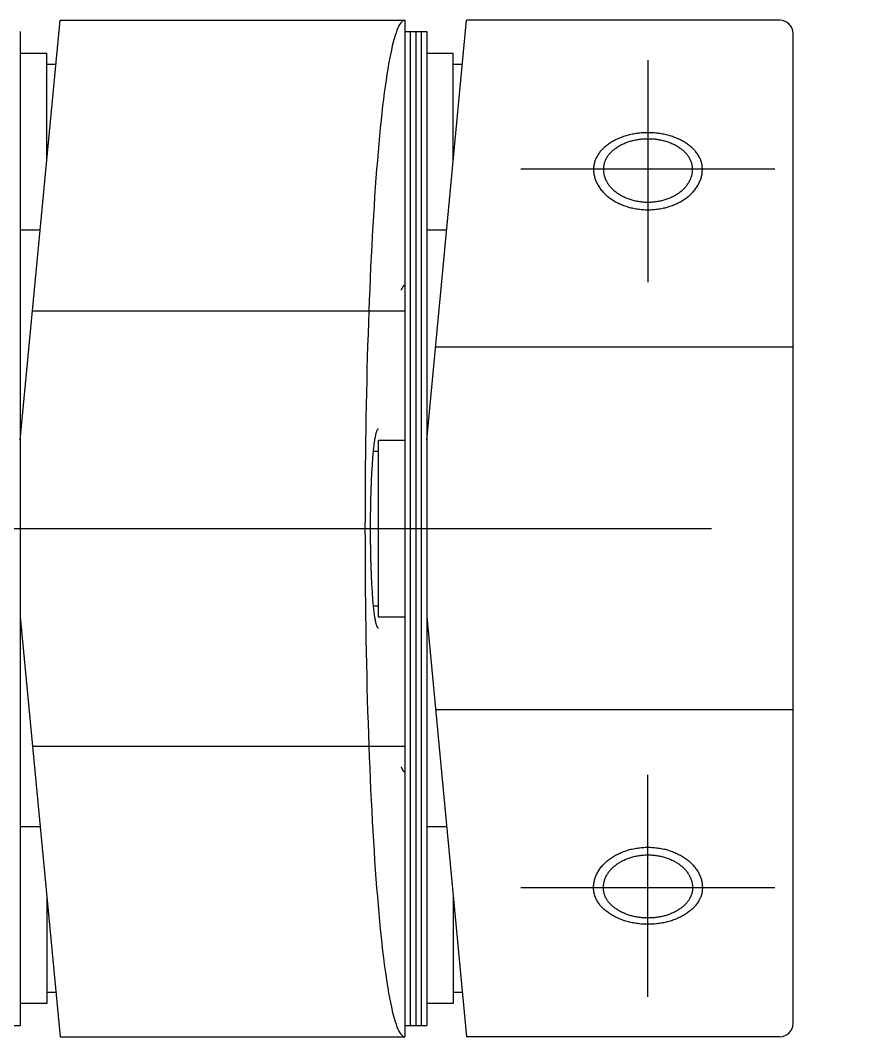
# Model space of a CAD drawing. Extents: x -16 to 111, y -29 to 16.
# Drawn here: x 44.86 to 68.16, y -14 to 14 of the extents above; entities that cross this region are included whole.
import ezdxf

# ---------------------------------------------------------------- set-up
doc = ezdxf.new("R2010")
doc.units = 0
doc.linetypes.add('CENTER', pattern=[50.8, 31.75, -6.35, 6.35, -6.35])
doc.linetypes.add('DASHED', pattern=[19.05, 12.7, -6.35])
doc.layers.get('0').update_dxf_attribs({"linetype": 'CONTINUOUS'})
doc.layers.add('CENTER', color=1, linetype='CENTER')

msp = doc.modelspace()

# ---------------------------------------------------------------- linework, layer by layer
at = {"color": 7, "linetype": 'CONTINUOUS'}
for p, q in [((55.458, 14), (55.458, -14)), ((44.863, 2.435), (45.959, 14)), ((45.959, 14), (55.458, 14)), ((56.067, 2.435), (57.162, 14)), ((65.797, 14), (57.162, 14)), ((44.863, 13.696), (44.863, -13.696)), ((55.458, 13.696), (56.067, 13.696)), ((55.61, 13.696), (55.61, -13.696)), ((55.762, 13.696), (55.762, -13.696)), ((55.915, 13.696), (55.915, -13.696)), ((56.067, 13.696), (56.067, -13.696)), ((66.162, -13.635), (66.162, 13.635)), ((45.594, 13.087), (44.863, 13.087)), ((45.594, 10.145), (45.594, 13.087)), ((56.797, 13.087), (56.067, 13.087)), ((56.797, 10.145), (56.797, 13.087)), ((45.844, 12.783), (45.594, 12.783)), ((57.047, 12.783), (56.797, 12.783)), ((45.411, 8.217), (44.863, 8.217)), ((56.615, 8.217), (56.067, 8.217)), ((54.728, 2.435), (54.728, -2.435)), ((54.728, 2.435), (55.458, 2.435)), ((54.588, 2.13), (54.728, 2.13)), ((55.458, 0), (55.458, -14)), ((54.588, -2.13), (54.728, -2.13)), ((44.863, -2.435), (45.959, -14)), ((54.728, -2.435), (55.458, -2.435)), ((56.067, -2.435), (57.162, -14)), ((55.458, -6.696), (55.458, -14)), ((45.411, -8.217), (44.863, -8.217)), ((56.615, -8.217), (56.067, -8.217)), ((45.594, -10.145), (45.594, -13.087)), ((56.797, -10.145), (56.797, -13.087)), ((45.844, -12.783), (45.594, -12.783)), ((57.047, -12.783), (56.797, -12.783)), ((45.594, -13.087), (44.863, -13.087)), ((56.797, -13.087), (56.067, -13.087)), ((44.255, -13.696), (44.863, -13.696)), ((55.458, -13.696), (56.067, -13.696)), ((45.959, -14), (55.458, -14)), ((65.797, -14), (57.162, -14))]:
    msp.add_line(p, q, dxfattribs=at)
at = {"color": 3, "linetype": 'DASHED'}
for p, q in [((45.201, 6), (55.458, 6)), ((66.162, 5), (56.31, 5)), ((66.162, -5), (56.31, -5)), ((45.201, -6), (55.458, -6))]:
    msp.add_line(p, q, dxfattribs=at)
at = {"color": 7, "linetype": 'CONTINUOUS'}
for points in [[(55.458, 14, 0), (55.431, 13.996, 0), (55.404, 13.983, 0), (55.377, 13.962, 0), (55.351, 13.933, 0), (55.324, 13.895, 0), (55.297, 13.848, 0), (55.271, 13.794, 0), (55.244, 13.731, 0), (55.218, 13.66, 0), (55.192, 13.58, 0), (55.166, 13.493, 0), (55.14, 13.397, 0), (55.114, 13.293, 0), (55.089, 13.182, 0), (55.064, 13.062, 0), (55.039, 12.934, 0), (55.014, 12.799, 0), (54.99, 12.656, 0), (54.965, 12.505, 0), (54.942, 12.347, 0), (54.918, 12.181, 0), (54.895, 12.008, 0), (54.872, 11.828, 0), (54.849, 11.641, 0), (54.827, 11.446, 0), (54.805, 11.245, 0), (54.784, 11.037, 0), (54.763, 10.822, 0), (54.742, 10.601, 0), (54.722, 10.373, 0), (54.703, 10.139, 0), (54.683, 9.899, 0), (54.665, 9.654, 0), (54.646, 9.402, 0), (54.628, 9.144, 0), (54.611, 8.882, 0), (54.594, 8.613, 0), (54.578, 8.34, 0), (54.562, 8.061, 0), (54.547, 7.778, 0), (54.532, 7.49, 0), (54.518, 7.197, 0), (54.505, 6.901, 0), (54.492, 6.6, 0), (54.479, 6.295, 0), (54.468, 5.986, 0), (54.456, 5.673, 0), (54.446, 5.358, 0), (54.436, 5.039, 0), (54.426, 4.716, 0), (54.418, 4.392, 0), (54.41, 4.064, 0), (54.402, 3.734, 0), (54.395, 3.402, 0), (54.389, 3.067, 0), (54.383, 2.731, 0), (54.379, 2.393, 0), (54.374, 2.054, 0), (54.371, 1.714, 0), (54.368, 1.372, 0), (54.365, 1.03, 0), (54.364, 0.687, 0), (54.363, 0.344, 0), (54.362, 0, 0), (54.363, -0.344, 0), (54.364, -0.687, 0), (54.365, -1.03, 0), (54.368, -1.372, 0), (54.371, -1.714, 0), (54.374, -2.054, 0), (54.379, -2.393, 0), (54.383, -2.731, 0), (54.389, -3.067, 0), (54.395, -3.402, 0), (54.402, -3.734, 0), (54.41, -4.064, 0), (54.418, -4.392, 0), (54.426, -4.716, 0), (54.436, -5.039, 0), (54.446, -5.358, 0), (54.456, -5.673, 0), (54.468, -5.986, 0), (54.479, -6.295, 0), (54.492, -6.6, 0), (54.505, -6.901, 0), (54.518, -7.197, 0), (54.532, -7.49, 0), (54.547, -7.778, 0), (54.562, -8.061, 0), (54.578, -8.34, 0), (54.594, -8.613, 0), (54.611, -8.882, 0), (54.628, -9.144, 0), (54.646, -9.402, 0), (54.665, -9.654, 0), (54.683, -9.899, 0), (54.703, -10.139, 0), (54.722, -10.373, 0), (54.742, -10.601, 0), (54.763, -10.822, 0), (54.784, -11.037, 0), (54.805, -11.245, 0), (54.827, -11.446, 0), (54.849, -11.641, 0), (54.872, -11.828, 0), (54.895, -12.008, 0), (54.918, -12.181, 0), (54.942, -12.347, 0), (54.965, -12.505, 0), (54.99, -12.656, 0), (55.014, -12.799, 0), (55.039, -12.934, 0), (55.064, -13.062, 0), (55.089, -13.182, 0), (55.114, -13.293, 0), (55.14, -13.397, 0), (55.166, -13.493, 0), (55.192, -13.58, 0), (55.218, -13.66, 0), (55.244, -13.731, 0), (55.271, -13.794, 0), (55.297, -13.848, 0), (55.324, -13.895, 0), (55.351, -13.933, 0), (55.377, -13.962, 0), (55.404, -13.983, 0), (55.431, -13.996, 0), (55.458, -14, 0)], [(63.392, 9.899, 0), (63.391, 9.92, 0), (63.39, 9.94, 0), (63.388, 9.961, 0), (63.386, 9.981, 0), (63.382, 10.001, 0), (63.378, 10.021, 0), (63.373, 10.042, 0), (63.368, 10.062, 0), (63.362, 10.082, 0), (63.355, 10.101, 0), (63.347, 10.121, 0), (63.339, 10.141, 0), (63.329, 10.16, 0), (63.32, 10.18, 0), (63.309, 10.199, 0), (63.298, 10.218, 0), (63.286, 10.236, 0), (63.273, 10.255, 0), (63.26, 10.273, 0), (63.246, 10.291, 0), (63.232, 10.309, 0), (63.217, 10.327, 0), (63.201, 10.344, 0), (63.184, 10.361, 0), (63.167, 10.378, 0), (63.15, 10.395, 0), (63.131, 10.411, 0), (63.112, 10.427, 0), (63.093, 10.442, 0), (63.073, 10.458, 0), (63.053, 10.473, 0), (63.031, 10.487, 0), (63.01, 10.501, 0), (62.988, 10.515, 0), (62.965, 10.529, 0), (62.942, 10.542, 0), (62.918, 10.555, 0), (62.894, 10.567, 0), (62.87, 10.579, 0), (62.845, 10.591, 0), (62.82, 10.602, 0), (62.794, 10.612, 0), (62.768, 10.623, 0), (62.742, 10.633, 0), (62.715, 10.642, 0), (62.688, 10.651, 0), (62.66, 10.659, 0), (62.633, 10.667, 0), (62.605, 10.675, 0), (62.576, 10.682, 0), (62.548, 10.689, 0), (62.519, 10.695, 0), (62.49, 10.7, 0), (62.461, 10.706, 0), (62.431, 10.71, 0), (62.402, 10.715, 0), (62.372, 10.718, 0), (62.342, 10.722, 0), (62.312, 10.724, 0), (62.282, 10.727, 0), (62.252, 10.728, 0), (62.222, 10.73, 0), (62.192, 10.73, 0), (62.162, 10.731, 0), (62.132, 10.73, 0), (62.102, 10.73, 0), (62.072, 10.728, 0), (62.041, 10.727, 0), (62.011, 10.724, 0), (61.982, 10.722, 0), (61.952, 10.718, 0), (61.922, 10.715, 0), (61.893, 10.71, 0), (61.863, 10.706, 0), (61.834, 10.7, 0), (61.805, 10.695, 0), (61.776, 10.689, 0), (61.748, 10.682, 0), (61.719, 10.675, 0), (61.691, 10.667, 0), (61.664, 10.659, 0), (61.636, 10.651, 0), (61.609, 10.642, 0), (61.582, 10.633, 0), (61.556, 10.623, 0), (61.53, 10.612, 0), (61.504, 10.602, 0), (61.479, 10.591, 0), (61.454, 10.579, 0), (61.43, 10.567, 0), (61.406, 10.555, 0), (61.382, 10.542, 0), (61.359, 10.529, 0), (61.336, 10.515, 0), (61.314, 10.501, 0), (61.293, 10.487, 0), (61.272, 10.473, 0), (61.251, 10.458, 0), (61.231, 10.442, 0), (61.212, 10.427, 0), (61.193, 10.411, 0), (61.175, 10.395, 0), (61.157, 10.378, 0), (61.14, 10.361, 0), (61.123, 10.344, 0), (61.107, 10.327, 0), (61.092, 10.309, 0), (61.078, 10.291, 0), (61.064, 10.273, 0), (61.05, 10.255, 0), (61.038, 10.236, 0), (61.026, 10.218, 0), (61.015, 10.199, 0), (61.004, 10.18, 0), (60.995, 10.16, 0), (60.985, 10.141, 0), (60.977, 10.121, 0), (60.969, 10.101, 0), (60.962, 10.082, 0), (60.956, 10.062, 0), (60.951, 10.042, 0), (60.946, 10.021, 0), (60.942, 10.001, 0), (60.938, 9.981, 0), (60.936, 9.961, 0), (60.934, 9.94, 0), (60.933, 9.92, 0), (60.932, 9.899, 0)], [(60.932, 9.899, 0), (60.933, 9.877, 0), (60.934, 9.855, 0), (60.936, 9.833, 0), (60.938, 9.811, 0), (60.942, 9.788, 0), (60.946, 9.766, 0), (60.951, 9.744, 0), (60.956, 9.722, 0), (60.962, 9.701, 0), (60.969, 9.679, 0), (60.977, 9.657, 0), (60.985, 9.636, 0), (60.995, 9.615, 0), (61.004, 9.594, 0), (61.015, 9.573, 0), (61.026, 9.552, 0), (61.038, 9.532, 0), (61.05, 9.511, 0), (61.064, 9.491, 0), (61.078, 9.472, 0), (61.092, 9.452, 0), (61.107, 9.433, 0), (61.123, 9.414, 0), (61.14, 9.395, 0), (61.157, 9.377, 0), (61.175, 9.359, 0), (61.193, 9.341, 0), (61.212, 9.324, 0), (61.231, 9.307, 0), (61.251, 9.29, 0), (61.272, 9.274, 0), (61.293, 9.258, 0), (61.314, 9.242, 0), (61.336, 9.227, 0), (61.359, 9.212, 0), (61.382, 9.198, 0), (61.406, 9.184, 0), (61.43, 9.17, 0), (61.454, 9.157, 0), (61.479, 9.145, 0), (61.504, 9.133, 0), (61.53, 9.121, 0), (61.556, 9.11, 0), (61.582, 9.099, 0), (61.609, 9.089, 0), (61.636, 9.079, 0), (61.664, 9.07, 0), (61.691, 9.061, 0), (61.719, 9.053, 0), (61.748, 9.045, 0), (61.776, 9.038, 0), (61.805, 9.031, 0), (61.834, 9.025, 0), (61.863, 9.019, 0), (61.893, 9.014, 0), (61.922, 9.009, 0), (61.952, 9.005, 0), (61.982, 9.002, 0), (62.011, 8.999, 0), (62.041, 8.996, 0), (62.072, 8.994, 0), (62.102, 8.993, 0), (62.132, 8.992, 0), (62.162, 8.992, 0), (62.192, 8.992, 0), (62.222, 8.993, 0), (62.252, 8.994, 0), (62.282, 8.996, 0), (62.312, 8.999, 0), (62.342, 9.002, 0), (62.372, 9.005, 0), (62.402, 9.009, 0), (62.431, 9.014, 0), (62.461, 9.019, 0), (62.49, 9.025, 0), (62.519, 9.031, 0), (62.548, 9.038, 0), (62.576, 9.045, 0), (62.605, 9.053, 0), (62.633, 9.061, 0), (62.66, 9.07, 0), (62.688, 9.079, 0), (62.715, 9.089, 0), (62.742, 9.099, 0), (62.768, 9.11, 0), (62.794, 9.121, 0), (62.82, 9.133, 0), (62.845, 9.145, 0), (62.87, 9.157, 0), (62.894, 9.17, 0), (62.918, 9.184, 0), (62.942, 9.198, 0), (62.965, 9.212, 0), (62.988, 9.227, 0), (63.01, 9.242, 0), (63.031, 9.258, 0), (63.053, 9.274, 0), (63.073, 9.29, 0), (63.093, 9.307, 0), (63.112, 9.324, 0), (63.131, 9.341, 0), (63.15, 9.359, 0), (63.167, 9.377, 0), (63.184, 9.395, 0), (63.201, 9.414, 0), (63.217, 9.433, 0), (63.232, 9.452, 0), (63.246, 9.472, 0), (63.26, 9.491, 0), (63.273, 9.511, 0), (63.286, 9.532, 0), (63.298, 9.552, 0), (63.309, 9.573, 0), (63.32, 9.594, 0), (63.329, 9.615, 0), (63.339, 9.636, 0), (63.347, 9.657, 0), (63.355, 9.679, 0), (63.362, 9.701, 0), (63.368, 9.722, 0), (63.373, 9.744, 0), (63.378, 9.766, 0), (63.382, 9.788, 0), (63.386, 9.811, 0), (63.388, 9.833, 0), (63.39, 9.855, 0), (63.391, 9.877, 0), (63.392, 9.899, 0)], [(55.458, 6.696, 0), (55.457, 6.696, 0), (55.456, 6.696, 0), (55.456, 6.696, 0), (55.455, 6.696, 0), (55.454, 6.695, 0), (55.453, 6.695, 0), (55.453, 6.695, 0), (55.452, 6.695, 0), (55.451, 6.695, 0), (55.45, 6.695, 0), (55.449, 6.695, 0), (55.449, 6.695, 0), (55.448, 6.694, 0), (55.447, 6.694, 0), (55.446, 6.694, 0), (55.445, 6.694, 0), (55.445, 6.693, 0), (55.444, 6.693, 0), (55.443, 6.693, 0), (55.442, 6.693, 0), (55.441, 6.692, 0), (55.441, 6.692, 0), (55.44, 6.692, 0), (55.439, 6.691, 0), (55.438, 6.691, 0), (55.438, 6.69, 0), (55.437, 6.69, 0), (55.436, 6.69, 0), (55.435, 6.689, 0), (55.434, 6.689, 0), (55.434, 6.688, 0), (55.433, 6.688, 0), (55.432, 6.687, 0), (55.431, 6.687, 0), (55.43, 6.686, 0), (55.43, 6.686, 0), (55.429, 6.685, 0), (55.428, 6.684, 0), (55.427, 6.684, 0), (55.426, 6.683, 0), (55.426, 6.683, 0), (55.425, 6.682, 0), (55.424, 6.681, 0), (55.423, 6.681, 0), (55.422, 6.68, 0), (55.422, 6.679, 0), (55.421, 6.678, 0), (55.42, 6.678, 0), (55.419, 6.677, 0), (55.419, 6.676, 0), (55.418, 6.675, 0), (55.417, 6.675, 0), (55.416, 6.674, 0), (55.415, 6.673, 0), (55.415, 6.672, 0), (55.414, 6.671, 0), (55.413, 6.67, 0), (55.412, 6.669, 0), (55.411, 6.668, 0), (55.411, 6.668, 0), (55.41, 6.667, 0), (55.409, 6.666, 0), (55.408, 6.665, 0), (55.407, 6.664, 0), (55.407, 6.663, 0), (55.406, 6.662, 0), (55.405, 6.661, 0), (55.404, 6.66, 0), (55.404, 6.658, 0), (55.403, 6.657, 0), (55.402, 6.656, 0), (55.401, 6.655, 0), (55.4, 6.654, 0), (55.4, 6.653, 0), (55.399, 6.652, 0), (55.398, 6.651, 0), (55.397, 6.649, 0), (55.397, 6.648, 0), (55.396, 6.647, 0), (55.395, 6.646, 0), (55.394, 6.644, 0), (55.393, 6.643, 0), (55.393, 6.642, 0), (55.392, 6.641, 0), (55.391, 6.639, 0), (55.39, 6.638, 0), (55.389, 6.637, 0), (55.389, 6.635, 0), (55.388, 6.634, 0), (55.387, 6.632, 0), (55.386, 6.631, 0), (55.386, 6.63, 0), (55.385, 6.628, 0), (55.384, 6.627, 0), (55.383, 6.625, 0), (55.382, 6.624, 0), (55.382, 6.622, 0), (55.381, 6.621, 0), (55.38, 6.619, 0), (55.379, 6.618, 0), (55.378, 6.616, 0), (55.378, 6.614, 0), (55.377, 6.613, 0), (55.376, 6.611, 0), (55.375, 6.61, 0), (55.374, 6.608, 0), (55.374, 6.606, 0), (55.373, 6.605, 0), (55.372, 6.603, 0), (55.371, 6.601, 0), (55.371, 6.6, 0), (55.37, 6.598, 0), (55.369, 6.596, 0), (55.368, 6.594, 0), (55.367, 6.592, 0), (55.367, 6.591, 0), (55.366, 6.589, 0), (55.365, 6.587, 0), (55.364, 6.585, 0), (55.364, 6.583, 0), (55.363, 6.581, 0), (55.362, 6.58, 0), (55.361, 6.578, 0), (55.361, 6.576, 0), (55.36, 6.574, 0), (55.359, 6.572, 0), (55.358, 6.57, 0), (55.357, 6.568, 0)], [(54.737, 2.737, 0), (54.731, 2.739, 0), (54.726, 2.739, 0), (54.72, 2.738, 0), (54.715, 2.734, 0), (54.709, 2.729, 0), (54.703, 2.723, 0), (54.698, 2.714, 0), (54.692, 2.704, 0), (54.687, 2.692, 0), (54.681, 2.679, 0), (54.676, 2.664, 0), (54.671, 2.647, 0), (54.665, 2.628, 0), (54.66, 2.608, 0), (54.655, 2.586, 0), (54.649, 2.562, 0), (54.644, 2.537, 0), (54.639, 2.51, 0), (54.634, 2.482, 0), (54.629, 2.452, 0), (54.624, 2.42, 0), (54.619, 2.387, 0), (54.614, 2.352, 0), (54.609, 2.316, 0), (54.605, 2.279, 0), (54.6, 2.24, 0), (54.596, 2.199, 0), (54.591, 2.157, 0), (54.587, 2.114, 0), (54.583, 2.07, 0), (54.578, 2.024, 0), (54.574, 1.977, 0), (54.57, 1.928, 0), (54.566, 1.879, 0), (54.563, 1.828, 0), (54.559, 1.776, 0), (54.556, 1.723, 0), (54.552, 1.669, 0), (54.549, 1.613, 0), (54.545, 1.557, 0), (54.542, 1.5, 0), (54.539, 1.442, 0), (54.536, 1.383, 0), (54.534, 1.323, 0), (54.531, 1.262, 0), (54.529, 1.2, 0), (54.526, 1.138, 0), (54.524, 1.075, 0), (54.522, 1.011, 0), (54.52, 0.946, 0), (54.518, 0.881, 0), (54.516, 0.816, 0), (54.515, 0.749, 0), (54.513, 0.683, 0), (54.512, 0.616, 0), (54.511, 0.548, 0), (54.51, 0.481, 0), (54.509, 0.412, 0), (54.508, 0.344, 0), (54.507, 0.276, 0), (54.507, 0.207, 0), (54.507, 0.138, 0), (54.506, 0.069, 0), (54.506, 0, 0), (54.506, -0.069, 0), (54.507, -0.138, 0), (54.507, -0.207, 0), (54.507, -0.276, 0), (54.508, -0.344, 0), (54.509, -0.412, 0), (54.51, -0.481, 0), (54.511, -0.548, 0), (54.512, -0.616, 0), (54.513, -0.683, 0), (54.515, -0.749, 0), (54.516, -0.816, 0), (54.518, -0.881, 0), (54.52, -0.946, 0), (54.522, -1.011, 0), (54.524, -1.075, 0), (54.526, -1.138, 0), (54.529, -1.2, 0), (54.531, -1.262, 0), (54.534, -1.323, 0), (54.536, -1.383, 0), (54.539, -1.442, 0), (54.542, -1.5, 0), (54.545, -1.557, 0), (54.549, -1.613, 0), (54.552, -1.669, 0), (54.556, -1.723, 0), (54.559, -1.776, 0), (54.563, -1.828, 0), (54.566, -1.879, 0), (54.57, -1.928, 0), (54.574, -1.977, 0), (54.578, -2.024, 0), (54.583, -2.07, 0), (54.587, -2.114, 0), (54.591, -2.157, 0), (54.596, -2.199, 0), (54.6, -2.24, 0), (54.605, -2.279, 0), (54.609, -2.316, 0), (54.614, -2.352, 0), (54.619, -2.387, 0), (54.624, -2.42, 0), (54.629, -2.452, 0), (54.634, -2.482, 0), (54.639, -2.51, 0), (54.644, -2.537, 0), (54.649, -2.562, 0), (54.655, -2.586, 0), (54.66, -2.608, 0), (54.665, -2.628, 0), (54.671, -2.647, 0), (54.676, -2.664, 0), (54.681, -2.679, 0), (54.687, -2.692, 0), (54.692, -2.704, 0), (54.698, -2.714, 0), (54.703, -2.723, 0), (54.709, -2.729, 0), (54.715, -2.734, 0), (54.72, -2.738, 0), (54.726, -2.739, 0), (54.731, -2.739, 0), (54.737, -2.737, 0)], [(55.357, -6.568, 0), (55.358, -6.57, 0), (55.359, -6.572, 0), (55.36, -6.574, 0), (55.361, -6.576, 0), (55.361, -6.578, 0), (55.362, -6.58, 0), (55.363, -6.581, 0), (55.364, -6.583, 0), (55.364, -6.585, 0), (55.365, -6.587, 0), (55.366, -6.589, 0), (55.367, -6.591, 0), (55.367, -6.592, 0), (55.368, -6.594, 0), (55.369, -6.596, 0), (55.37, -6.598, 0), (55.371, -6.6, 0), (55.371, -6.601, 0), (55.372, -6.603, 0), (55.373, -6.605, 0), (55.374, -6.606, 0), (55.374, -6.608, 0), (55.375, -6.61, 0), (55.376, -6.611, 0), (55.377, -6.613, 0), (55.378, -6.614, 0), (55.378, -6.616, 0), (55.379, -6.618, 0), (55.38, -6.619, 0), (55.381, -6.621, 0), (55.382, -6.622, 0), (55.382, -6.624, 0), (55.383, -6.625, 0), (55.384, -6.627, 0), (55.385, -6.628, 0), (55.386, -6.63, 0), (55.386, -6.631, 0), (55.387, -6.632, 0), (55.388, -6.634, 0), (55.389, -6.635, 0), (55.389, -6.637, 0), (55.39, -6.638, 0), (55.391, -6.639, 0), (55.392, -6.641, 0), (55.393, -6.642, 0), (55.393, -6.643, 0), (55.394, -6.644, 0), (55.395, -6.646, 0), (55.396, -6.647, 0), (55.397, -6.648, 0), (55.397, -6.649, 0), (55.398, -6.651, 0), (55.399, -6.652, 0), (55.4, -6.653, 0), (55.4, -6.654, 0), (55.401, -6.655, 0), (55.402, -6.656, 0), (55.403, -6.657, 0), (55.404, -6.658, 0), (55.404, -6.66, 0), (55.405, -6.661, 0), (55.406, -6.662, 0), (55.407, -6.663, 0), (55.407, -6.664, 0), (55.408, -6.665, 0), (55.409, -6.666, 0), (55.41, -6.667, 0), (55.411, -6.668, 0), (55.411, -6.668, 0), (55.412, -6.669, 0), (55.413, -6.67, 0), (55.414, -6.671, 0), (55.415, -6.672, 0), (55.415, -6.673, 0), (55.416, -6.674, 0), (55.417, -6.675, 0), (55.418, -6.675, 0), (55.419, -6.676, 0), (55.419, -6.677, 0), (55.42, -6.678, 0), (55.421, -6.678, 0), (55.422, -6.679, 0), (55.422, -6.68, 0), (55.423, -6.681, 0), (55.424, -6.681, 0), (55.425, -6.682, 0), (55.426, -6.683, 0), (55.426, -6.683, 0), (55.427, -6.684, 0), (55.428, -6.684, 0), (55.429, -6.685, 0), (55.43, -6.686, 0), (55.43, -6.686, 0), (55.431, -6.687, 0), (55.432, -6.687, 0), (55.433, -6.688, 0), (55.434, -6.688, 0), (55.434, -6.689, 0), (55.435, -6.689, 0), (55.436, -6.69, 0), (55.437, -6.69, 0), (55.438, -6.69, 0), (55.438, -6.691, 0), (55.439, -6.691, 0), (55.44, -6.692, 0), (55.441, -6.692, 0), (55.441, -6.692, 0), (55.442, -6.693, 0), (55.443, -6.693, 0), (55.444, -6.693, 0), (55.445, -6.693, 0), (55.445, -6.694, 0), (55.446, -6.694, 0), (55.447, -6.694, 0), (55.448, -6.694, 0), (55.449, -6.695, 0), (55.449, -6.695, 0), (55.45, -6.695, 0), (55.451, -6.695, 0), (55.452, -6.695, 0), (55.453, -6.695, 0), (55.453, -6.695, 0), (55.454, -6.695, 0), (55.455, -6.696, 0), (55.456, -6.696, 0), (55.456, -6.696, 0), (55.457, -6.696, 0), (55.458, -6.696, 0)], [(60.932, -9.899, 0), (60.933, -9.877, 0), (60.934, -9.855, 0), (60.936, -9.833, 0), (60.938, -9.811, 0), (60.942, -9.788, 0), (60.946, -9.766, 0), (60.951, -9.744, 0), (60.956, -9.722, 0), (60.962, -9.701, 0), (60.969, -9.679, 0), (60.977, -9.657, 0), (60.985, -9.636, 0), (60.995, -9.615, 0), (61.004, -9.594, 0), (61.015, -9.573, 0), (61.026, -9.552, 0), (61.038, -9.532, 0), (61.05, -9.511, 0), (61.064, -9.491, 0), (61.078, -9.472, 0), (61.092, -9.452, 0), (61.107, -9.433, 0), (61.123, -9.414, 0), (61.14, -9.395, 0), (61.157, -9.377, 0), (61.175, -9.359, 0), (61.193, -9.341, 0), (61.212, -9.324, 0), (61.231, -9.307, 0), (61.251, -9.29, 0), (61.272, -9.274, 0), (61.293, -9.258, 0), (61.314, -9.242, 0), (61.336, -9.227, 0), (61.359, -9.212, 0), (61.382, -9.198, 0), (61.406, -9.184, 0), (61.43, -9.17, 0), (61.454, -9.157, 0), (61.479, -9.145, 0), (61.504, -9.133, 0), (61.53, -9.121, 0), (61.556, -9.11, 0), (61.582, -9.099, 0), (61.609, -9.089, 0), (61.636, -9.079, 0), (61.664, -9.07, 0), (61.691, -9.061, 0), (61.719, -9.053, 0), (61.748, -9.045, 0), (61.776, -9.038, 0), (61.805, -9.031, 0), (61.834, -9.025, 0), (61.863, -9.019, 0), (61.893, -9.014, 0), (61.922, -9.009, 0), (61.952, -9.005, 0), (61.982, -9.002, 0), (62.011, -8.999, 0), (62.041, -8.996, 0), (62.072, -8.994, 0), (62.102, -8.993, 0), (62.132, -8.992, 0), (62.162, -8.992, 0), (62.192, -8.992, 0), (62.222, -8.993, 0), (62.252, -8.994, 0), (62.282, -8.996, 0), (62.312, -8.999, 0), (62.342, -9.002, 0), (62.372, -9.005, 0), (62.402, -9.009, 0), (62.431, -9.014, 0), (62.461, -9.019, 0), (62.49, -9.025, 0), (62.519, -9.031, 0), (62.548, -9.038, 0), (62.576, -9.045, 0), (62.605, -9.053, 0), (62.633, -9.061, 0), (62.66, -9.07, 0), (62.688, -9.079, 0), (62.715, -9.089, 0), (62.742, -9.099, 0), (62.768, -9.11, 0), (62.794, -9.121, 0), (62.82, -9.133, 0), (62.845, -9.145, 0), (62.87, -9.157, 0), (62.894, -9.17, 0), (62.918, -9.184, 0), (62.942, -9.198, 0), (62.965, -9.212, 0), (62.988, -9.227, 0), (63.01, -9.242, 0), (63.031, -9.258, 0), (63.053, -9.274, 0), (63.073, -9.29, 0), (63.093, -9.307, 0), (63.112, -9.324, 0), (63.131, -9.341, 0), (63.15, -9.359, 0), (63.167, -9.377, 0), (63.184, -9.395, 0), (63.201, -9.414, 0), (63.217, -9.433, 0), (63.232, -9.452, 0), (63.246, -9.472, 0), (63.26, -9.491, 0), (63.273, -9.511, 0), (63.286, -9.532, 0), (63.298, -9.552, 0), (63.309, -9.573, 0), (63.32, -9.594, 0), (63.329, -9.615, 0), (63.339, -9.636, 0), (63.347, -9.657, 0), (63.355, -9.679, 0), (63.362, -9.701, 0), (63.368, -9.722, 0), (63.373, -9.744, 0), (63.378, -9.766, 0), (63.382, -9.788, 0), (63.386, -9.811, 0), (63.388, -9.833, 0), (63.39, -9.855, 0), (63.391, -9.877, 0), (63.392, -9.899, 0)], [(63.392, -9.899, 0), (63.391, -9.92, 0), (63.39, -9.94, 0), (63.388, -9.961, 0), (63.386, -9.981, 0), (63.382, -10.001, 0), (63.378, -10.021, 0), (63.373, -10.042, 0), (63.368, -10.062, 0), (63.362, -10.082, 0), (63.355, -10.101, 0), (63.347, -10.121, 0), (63.339, -10.141, 0), (63.329, -10.16, 0), (63.32, -10.18, 0), (63.309, -10.199, 0), (63.298, -10.218, 0), (63.286, -10.236, 0), (63.273, -10.255, 0), (63.26, -10.273, 0), (63.246, -10.291, 0), (63.232, -10.309, 0), (63.217, -10.327, 0), (63.201, -10.344, 0), (63.184, -10.361, 0), (63.167, -10.378, 0), (63.15, -10.395, 0), (63.131, -10.411, 0), (63.112, -10.427, 0), (63.093, -10.442, 0), (63.073, -10.458, 0), (63.053, -10.473, 0), (63.031, -10.487, 0), (63.01, -10.501, 0), (62.988, -10.515, 0), (62.965, -10.529, 0), (62.942, -10.542, 0), (62.918, -10.555, 0), (62.894, -10.567, 0), (62.87, -10.579, 0), (62.845, -10.591, 0), (62.82, -10.602, 0), (62.794, -10.612, 0), (62.768, -10.623, 0), (62.742, -10.633, 0), (62.715, -10.642, 0), (62.688, -10.651, 0), (62.66, -10.659, 0), (62.633, -10.667, 0), (62.605, -10.675, 0), (62.576, -10.682, 0), (62.548, -10.689, 0), (62.519, -10.695, 0), (62.49, -10.7, 0), (62.461, -10.706, 0), (62.431, -10.71, 0), (62.402, -10.715, 0), (62.372, -10.718, 0), (62.342, -10.722, 0), (62.312, -10.724, 0), (62.282, -10.727, 0), (62.252, -10.728, 0), (62.222, -10.73, 0), (62.192, -10.73, 0), (62.162, -10.731, 0), (62.132, -10.73, 0), (62.102, -10.73, 0), (62.072, -10.728, 0), (62.041, -10.727, 0), (62.011, -10.724, 0), (61.982, -10.722, 0), (61.952, -10.718, 0), (61.922, -10.715, 0), (61.893, -10.71, 0), (61.863, -10.706, 0), (61.834, -10.7, 0), (61.805, -10.695, 0), (61.776, -10.689, 0), (61.748, -10.682, 0), (61.719, -10.675, 0), (61.691, -10.667, 0), (61.664, -10.659, 0), (61.636, -10.651, 0), (61.609, -10.642, 0), (61.582, -10.633, 0), (61.556, -10.623, 0), (61.53, -10.612, 0), (61.504, -10.602, 0), (61.479, -10.591, 0), (61.454, -10.579, 0), (61.43, -10.567, 0), (61.406, -10.555, 0), (61.382, -10.542, 0), (61.359, -10.529, 0), (61.336, -10.515, 0), (61.314, -10.501, 0), (61.293, -10.487, 0), (61.272, -10.473, 0), (61.251, -10.458, 0), (61.231, -10.442, 0), (61.212, -10.427, 0), (61.193, -10.411, 0), (61.175, -10.395, 0), (61.157, -10.378, 0), (61.14, -10.361, 0), (61.123, -10.344, 0), (61.107, -10.327, 0), (61.092, -10.309, 0), (61.078, -10.291, 0), (61.064, -10.273, 0), (61.05, -10.255, 0), (61.038, -10.236, 0), (61.026, -10.218, 0), (61.015, -10.199, 0), (61.004, -10.18, 0), (60.995, -10.16, 0), (60.985, -10.141, 0), (60.977, -10.121, 0), (60.969, -10.101, 0), (60.962, -10.082, 0), (60.956, -10.062, 0), (60.951, -10.042, 0), (60.946, -10.021, 0), (60.942, -10.001, 0), (60.938, -9.981, 0), (60.936, -9.961, 0), (60.934, -9.94, 0), (60.933, -9.92, 0), (60.932, -9.899, 0)]]:
    msp.add_polyline3d(points, dxfattribs=at)
at = {"color": 3, "linetype": 'CONTINUOUS'}
for points in [[(63.662, 9.899, 0), (63.661, 9.924, 0), (63.66, 9.949, 0), (63.658, 9.973, 0), (63.655, 9.998, 0), (63.651, 10.022, 0), (63.646, 10.047, 0), (63.64, 10.071, 0), (63.633, 10.095, 0), (63.626, 10.119, 0), (63.617, 10.143, 0), (63.608, 10.167, 0), (63.597, 10.191, 0), (63.586, 10.214, 0), (63.574, 10.238, 0), (63.562, 10.261, 0), (63.548, 10.284, 0), (63.533, 10.306, 0), (63.518, 10.329, 0), (63.502, 10.351, 0), (63.485, 10.373, 0), (63.467, 10.394, 0), (63.449, 10.415, 0), (63.429, 10.437, 0), (63.409, 10.457, 0), (63.388, 10.477, 0), (63.367, 10.497, 0), (63.344, 10.517, 0), (63.322, 10.536, 0), (63.298, 10.555, 0), (63.273, 10.573, 0), (63.248, 10.592, 0), (63.223, 10.609, 0), (63.196, 10.626, 0), (63.169, 10.643, 0), (63.142, 10.659, 0), (63.114, 10.675, 0), (63.085, 10.691, 0), (63.056, 10.706, 0), (63.026, 10.72, 0), (62.995, 10.734, 0), (62.965, 10.748, 0), (62.933, 10.76, 0), (62.901, 10.773, 0), (62.869, 10.785, 0), (62.836, 10.796, 0), (62.803, 10.807, 0), (62.77, 10.817, 0), (62.736, 10.827, 0), (62.702, 10.836, 0), (62.667, 10.845, 0), (62.633, 10.852, 0), (62.597, 10.86, 0), (62.562, 10.867, 0), (62.526, 10.873, 0), (62.491, 10.879, 0), (62.455, 10.884, 0), (62.418, 10.888, 0), (62.382, 10.892, 0), (62.346, 10.896, 0), (62.309, 10.898, 0), (62.272, 10.9, 0), (62.236, 10.902, 0), (62.199, 10.903, 0), (62.162, 10.903, 0), (62.125, 10.903, 0), (62.088, 10.902, 0), (62.052, 10.9, 0), (62.015, 10.898, 0), (61.978, 10.896, 0), (61.942, 10.892, 0), (61.906, 10.888, 0), (61.869, 10.884, 0), (61.833, 10.879, 0), (61.797, 10.873, 0), (61.762, 10.867, 0), (61.727, 10.86, 0), (61.691, 10.852, 0), (61.657, 10.845, 0), (61.622, 10.836, 0), (61.588, 10.827, 0), (61.554, 10.817, 0), (61.521, 10.807, 0), (61.488, 10.796, 0), (61.455, 10.785, 0), (61.423, 10.773, 0), (61.391, 10.76, 0), (61.359, 10.748, 0), (61.329, 10.734, 0), (61.298, 10.72, 0), (61.268, 10.706, 0), (61.239, 10.691, 0), (61.21, 10.675, 0), (61.182, 10.659, 0), (61.155, 10.643, 0), (61.128, 10.626, 0), (61.101, 10.609, 0), (61.076, 10.592, 0), (61.051, 10.573, 0), (61.026, 10.555, 0), (61.002, 10.536, 0), (60.98, 10.517, 0), (60.957, 10.497, 0), (60.936, 10.477, 0), (60.915, 10.457, 0), (60.895, 10.437, 0), (60.875, 10.415, 0), (60.857, 10.394, 0), (60.839, 10.373, 0), (60.822, 10.351, 0), (60.806, 10.329, 0), (60.791, 10.306, 0), (60.776, 10.284, 0), (60.763, 10.261, 0), (60.75, 10.238, 0), (60.738, 10.214, 0), (60.727, 10.191, 0), (60.716, 10.167, 0), (60.707, 10.143, 0), (60.698, 10.119, 0), (60.691, 10.095, 0), (60.684, 10.071, 0), (60.678, 10.047, 0), (60.673, 10.022, 0), (60.669, 9.998, 0), (60.666, 9.973, 0), (60.664, 9.949, 0), (60.663, 9.924, 0), (60.662, 9.899, 0)], [(60.662, 9.899, 0), (60.663, 9.872, 0), (60.664, 9.845, 0), (60.666, 9.817, 0), (60.669, 9.79, 0), (60.673, 9.763, 0), (60.678, 9.736, 0), (60.684, 9.708, 0), (60.691, 9.681, 0), (60.698, 9.655, 0), (60.707, 9.628, 0), (60.716, 9.601, 0), (60.727, 9.575, 0), (60.738, 9.549, 0), (60.75, 9.523, 0), (60.763, 9.497, 0), (60.776, 9.472, 0), (60.791, 9.447, 0), (60.806, 9.422, 0), (60.822, 9.397, 0), (60.839, 9.373, 0), (60.857, 9.349, 0), (60.875, 9.325, 0), (60.895, 9.302, 0), (60.915, 9.279, 0), (60.936, 9.256, 0), (60.957, 9.234, 0), (60.98, 9.212, 0), (61.002, 9.19, 0), (61.026, 9.169, 0), (61.051, 9.149, 0), (61.076, 9.129, 0), (61.101, 9.109, 0), (61.128, 9.09, 0), (61.155, 9.071, 0), (61.182, 9.053, 0), (61.21, 9.036, 0), (61.239, 9.018, 0), (61.268, 9.002, 0), (61.298, 8.986, 0), (61.329, 8.97, 0), (61.359, 8.955, 0), (61.391, 8.941, 0), (61.423, 8.927, 0), (61.455, 8.914, 0), (61.488, 8.901, 0), (61.521, 8.889, 0), (61.554, 8.878, 0), (61.588, 8.867, 0), (61.622, 8.857, 0), (61.657, 8.847, 0), (61.691, 8.838, 0), (61.727, 8.83, 0), (61.762, 8.822, 0), (61.797, 8.815, 0), (61.833, 8.809, 0), (61.869, 8.803, 0), (61.906, 8.798, 0), (61.942, 8.794, 0), (61.978, 8.79, 0), (62.015, 8.787, 0), (62.052, 8.785, 0), (62.088, 8.783, 0), (62.125, 8.782, 0), (62.162, 8.782, 0), (62.199, 8.782, 0), (62.236, 8.783, 0), (62.272, 8.785, 0), (62.309, 8.787, 0), (62.346, 8.79, 0), (62.382, 8.794, 0), (62.418, 8.798, 0), (62.455, 8.803, 0), (62.491, 8.809, 0), (62.526, 8.815, 0), (62.562, 8.822, 0), (62.597, 8.83, 0), (62.633, 8.838, 0), (62.667, 8.847, 0), (62.702, 8.857, 0), (62.736, 8.867, 0), (62.77, 8.878, 0), (62.803, 8.889, 0), (62.836, 8.901, 0), (62.869, 8.914, 0), (62.901, 8.927, 0), (62.933, 8.941, 0), (62.965, 8.955, 0), (62.995, 8.97, 0), (63.026, 8.986, 0), (63.056, 9.002, 0), (63.085, 9.018, 0), (63.114, 9.036, 0), (63.142, 9.053, 0), (63.169, 9.071, 0), (63.196, 9.09, 0), (63.223, 9.109, 0), (63.248, 9.129, 0), (63.273, 9.149, 0), (63.298, 9.169, 0), (63.322, 9.19, 0), (63.344, 9.212, 0), (63.367, 9.234, 0), (63.388, 9.256, 0), (63.409, 9.279, 0), (63.429, 9.302, 0), (63.449, 9.325, 0), (63.467, 9.349, 0), (63.485, 9.373, 0), (63.502, 9.397, 0), (63.518, 9.422, 0), (63.533, 9.447, 0), (63.548, 9.472, 0), (63.562, 9.497, 0), (63.574, 9.523, 0), (63.586, 9.549, 0), (63.597, 9.575, 0), (63.608, 9.601, 0), (63.617, 9.628, 0), (63.626, 9.655, 0), (63.633, 9.681, 0), (63.64, 9.708, 0), (63.646, 9.736, 0), (63.651, 9.763, 0), (63.655, 9.79, 0), (63.658, 9.817, 0), (63.66, 9.845, 0), (63.661, 9.872, 0), (63.662, 9.899, 0)], [(60.662, -9.899, 0), (60.663, -9.872, 0), (60.664, -9.845, 0), (60.666, -9.817, 0), (60.669, -9.79, 0), (60.673, -9.763, 0), (60.678, -9.736, 0), (60.684, -9.708, 0), (60.691, -9.681, 0), (60.698, -9.655, 0), (60.707, -9.628, 0), (60.716, -9.601, 0), (60.727, -9.575, 0), (60.738, -9.549, 0), (60.75, -9.523, 0), (60.763, -9.497, 0), (60.776, -9.472, 0), (60.791, -9.447, 0), (60.806, -9.422, 0), (60.822, -9.397, 0), (60.839, -9.373, 0), (60.857, -9.349, 0), (60.875, -9.325, 0), (60.895, -9.302, 0), (60.915, -9.279, 0), (60.936, -9.256, 0), (60.957, -9.234, 0), (60.98, -9.212, 0), (61.002, -9.19, 0), (61.026, -9.169, 0), (61.051, -9.149, 0), (61.076, -9.129, 0), (61.101, -9.109, 0), (61.128, -9.09, 0), (61.155, -9.071, 0), (61.182, -9.053, 0), (61.21, -9.036, 0), (61.239, -9.018, 0), (61.268, -9.002, 0), (61.298, -8.986, 0), (61.329, -8.97, 0), (61.359, -8.955, 0), (61.391, -8.941, 0), (61.423, -8.927, 0), (61.455, -8.914, 0), (61.488, -8.901, 0), (61.521, -8.889, 0), (61.554, -8.878, 0), (61.588, -8.867, 0), (61.622, -8.857, 0), (61.657, -8.847, 0), (61.691, -8.838, 0), (61.727, -8.83, 0), (61.762, -8.822, 0), (61.797, -8.815, 0), (61.833, -8.809, 0), (61.869, -8.803, 0), (61.906, -8.798, 0), (61.942, -8.794, 0), (61.978, -8.79, 0), (62.015, -8.787, 0), (62.052, -8.785, 0), (62.088, -8.783, 0), (62.125, -8.782, 0), (62.162, -8.782, 0), (62.199, -8.782, 0), (62.236, -8.783, 0), (62.272, -8.785, 0), (62.309, -8.787, 0), (62.346, -8.79, 0), (62.382, -8.794, 0), (62.418, -8.798, 0), (62.455, -8.803, 0), (62.491, -8.809, 0), (62.526, -8.815, 0), (62.562, -8.822, 0), (62.597, -8.83, 0), (62.633, -8.838, 0), (62.667, -8.847, 0), (62.702, -8.857, 0), (62.736, -8.867, 0), (62.77, -8.878, 0), (62.803, -8.889, 0), (62.836, -8.901, 0), (62.869, -8.914, 0), (62.901, -8.927, 0), (62.933, -8.941, 0), (62.965, -8.955, 0), (62.995, -8.97, 0), (63.026, -8.986, 0), (63.056, -9.002, 0), (63.085, -9.018, 0), (63.114, -9.036, 0), (63.142, -9.053, 0), (63.169, -9.071, 0), (63.196, -9.09, 0), (63.223, -9.109, 0), (63.248, -9.129, 0), (63.273, -9.149, 0), (63.298, -9.169, 0), (63.322, -9.19, 0), (63.344, -9.212, 0), (63.367, -9.234, 0), (63.388, -9.256, 0), (63.409, -9.279, 0), (63.429, -9.302, 0), (63.449, -9.325, 0), (63.467, -9.349, 0), (63.485, -9.373, 0), (63.502, -9.397, 0), (63.518, -9.422, 0), (63.533, -9.447, 0), (63.548, -9.472, 0), (63.562, -9.497, 0), (63.574, -9.523, 0), (63.586, -9.549, 0), (63.597, -9.575, 0), (63.608, -9.601, 0), (63.617, -9.628, 0), (63.626, -9.655, 0), (63.633, -9.681, 0), (63.64, -9.708, 0), (63.646, -9.736, 0), (63.651, -9.763, 0), (63.655, -9.79, 0), (63.658, -9.817, 0), (63.66, -9.845, 0), (63.661, -9.872, 0), (63.662, -9.899, 0)], [(63.662, -9.899, 0), (63.661, -9.924, 0), (63.66, -9.949, 0), (63.658, -9.973, 0), (63.655, -9.998, 0), (63.651, -10.022, 0), (63.646, -10.047, 0), (63.64, -10.071, 0), (63.633, -10.095, 0), (63.626, -10.119, 0), (63.617, -10.143, 0), (63.608, -10.167, 0), (63.597, -10.191, 0), (63.586, -10.214, 0), (63.574, -10.238, 0), (63.562, -10.261, 0), (63.548, -10.284, 0), (63.533, -10.306, 0), (63.518, -10.329, 0), (63.502, -10.351, 0), (63.485, -10.373, 0), (63.467, -10.394, 0), (63.449, -10.415, 0), (63.429, -10.437, 0), (63.409, -10.457, 0), (63.388, -10.477, 0), (63.367, -10.497, 0), (63.344, -10.517, 0), (63.322, -10.536, 0), (63.298, -10.555, 0), (63.273, -10.573, 0), (63.248, -10.592, 0), (63.223, -10.609, 0), (63.196, -10.626, 0), (63.169, -10.643, 0), (63.142, -10.659, 0), (63.114, -10.675, 0), (63.085, -10.691, 0), (63.056, -10.706, 0), (63.026, -10.72, 0), (62.995, -10.734, 0), (62.965, -10.748, 0), (62.933, -10.76, 0), (62.901, -10.773, 0), (62.869, -10.785, 0), (62.836, -10.796, 0), (62.803, -10.807, 0), (62.77, -10.817, 0), (62.736, -10.827, 0), (62.702, -10.836, 0), (62.667, -10.845, 0), (62.633, -10.852, 0), (62.597, -10.86, 0), (62.562, -10.867, 0), (62.526, -10.873, 0), (62.491, -10.879, 0), (62.455, -10.884, 0), (62.418, -10.888, 0), (62.382, -10.892, 0), (62.346, -10.896, 0), (62.309, -10.898, 0), (62.272, -10.9, 0), (62.236, -10.902, 0), (62.199, -10.903, 0), (62.162, -10.903, 0), (62.125, -10.903, 0), (62.088, -10.902, 0), (62.052, -10.9, 0), (62.015, -10.898, 0), (61.978, -10.896, 0), (61.942, -10.892, 0), (61.906, -10.888, 0), (61.869, -10.884, 0), (61.833, -10.879, 0), (61.797, -10.873, 0), (61.762, -10.867, 0), (61.727, -10.86, 0), (61.691, -10.852, 0), (61.657, -10.845, 0), (61.622, -10.836, 0), (61.588, -10.827, 0), (61.554, -10.817, 0), (61.521, -10.807, 0), (61.488, -10.796, 0), (61.455, -10.785, 0), (61.423, -10.773, 0), (61.391, -10.76, 0), (61.359, -10.748, 0), (61.329, -10.734, 0), (61.298, -10.72, 0), (61.268, -10.706, 0), (61.239, -10.691, 0), (61.21, -10.675, 0), (61.182, -10.659, 0), (61.155, -10.643, 0), (61.128, -10.626, 0), (61.101, -10.609, 0), (61.076, -10.592, 0), (61.051, -10.573, 0), (61.026, -10.555, 0), (61.002, -10.536, 0), (60.98, -10.517, 0), (60.957, -10.497, 0), (60.936, -10.477, 0), (60.915, -10.457, 0), (60.895, -10.437, 0), (60.875, -10.415, 0), (60.857, -10.394, 0), (60.839, -10.373, 0), (60.822, -10.351, 0), (60.806, -10.329, 0), (60.791, -10.306, 0), (60.776, -10.284, 0), (60.763, -10.261, 0), (60.75, -10.238, 0), (60.738, -10.214, 0), (60.727, -10.191, 0), (60.716, -10.167, 0), (60.707, -10.143, 0), (60.698, -10.119, 0), (60.691, -10.095, 0), (60.684, -10.071, 0), (60.678, -10.047, 0), (60.673, -10.022, 0), (60.669, -9.998, 0), (60.666, -9.973, 0), (60.664, -9.949, 0), (60.663, -9.924, 0), (60.662, -9.899, 0)]]:
    msp.add_polyline3d(points, dxfattribs=at)
at = {"color": 7, "linetype": 'CONTINUOUS'}
for centre, start, end in [((65.797, 13.635), 0, 90), ((65.797, -13.635), 270, 0)]:
    msp.add_arc(centre, 0.365, start, end, dxfattribs=at)
at = {"layer": 'CENTER', "color": 1, "linetype": 'CENTER'}
for p, q in [((62.162, 12.903), (62.162, 6.782)), ((65.662, 9.899), (58.662, 9.899)), ((32.159, 0), (68.162, 0)), ((62.162, -12.903), (62.162, -6.782)), ((65.662, -9.899), (58.662, -9.899))]:
    msp.add_line(p, q, dxfattribs=at)

doc.saveas('drawing.dxf')
